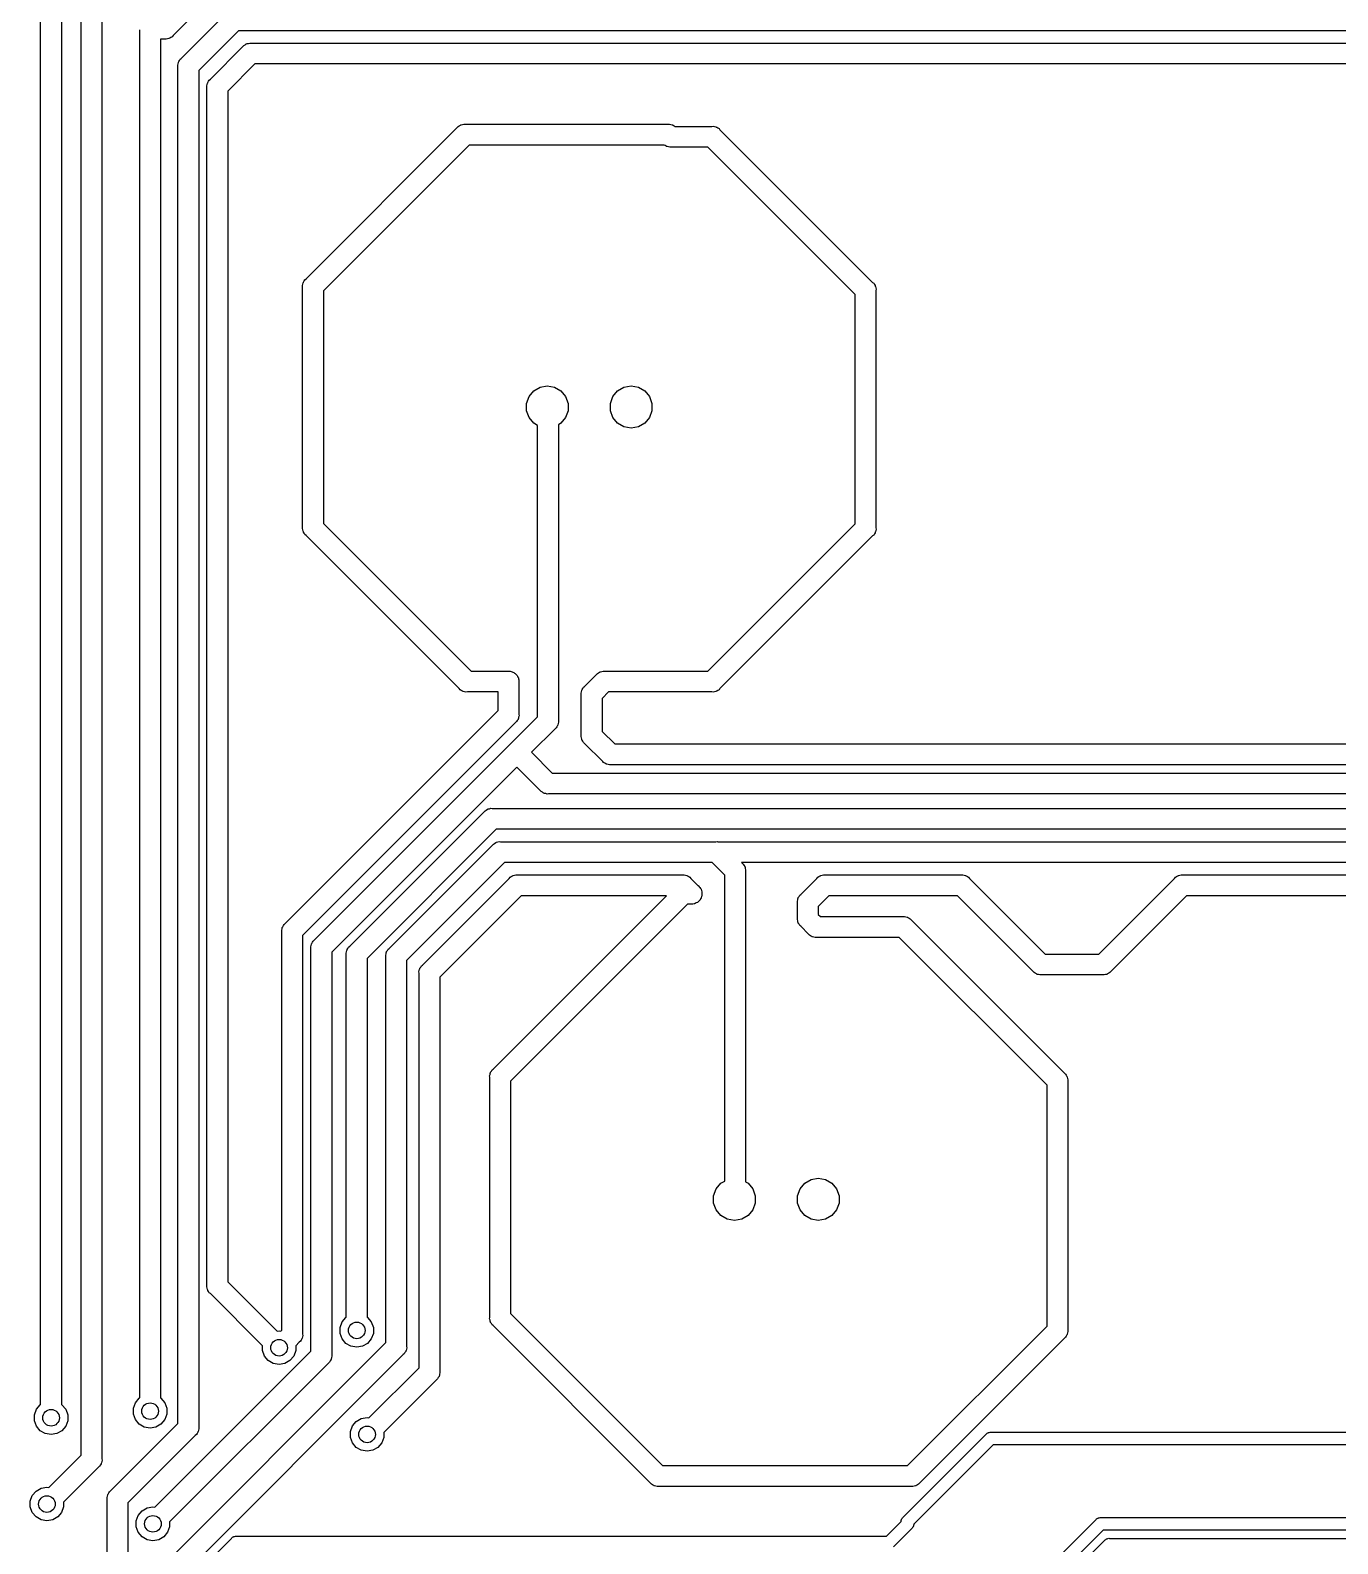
# Model space of a CAD drawing. Extents: x 41 to 175, y -135 to -43.
# Drawn here: x 43.3 to 74.74, y -115.43 to -79.04 of the extents above; entities that cross this region are included whole.
import ezdxf

# ---------------------------------------------------------------- set-up
doc = ezdxf.new("R2010")
doc.units = 0
doc.header["$MEASUREMENT"] = 0
doc.layers.add('BLACK', color=7, linetype='CONTINUOUS')

msp = doc.modelspace()

# ---------------------------------------------------------------- linework, layer by layer
at = {"layer": 'BLACK', "linetype": 'CONTINUOUS'}
for p, q in [((45.024, -76.7748), (45.024, -113.389)), ((43.55, -112.082), (43.55, -76.8835)), ((44.05, -76.7908), (44.05, -112.082)), ((44.524, -113.296), (44.524, -76.8675)), ((47.6516, -78.25), (46.7325, -79.1691)), ((46.9309, -79.7155), (48.0155, -78.6309)), ((45.931, -111.653), (45.931, -79.0299)), ((46.5371, -79.25), (46.431, -79.25)), ((46.431, -79.25), (46.431, -111.924)), ((46.5701, -79.2529), (46.5371, -79.25)), ((46.6022, -79.2443), (46.5701, -79.2529)), ((46.6348, -79.2385), (46.6022, -79.2443)), ((46.6445, -79.233), (46.6348, -79.2385)), ((46.6553, -79.2301), (46.6445, -79.233)), ((46.6825, -79.2111), (46.6553, -79.2301)), ((46.7112, -79.1945), (46.6825, -79.2111)), ((46.7325, -79.1691), (46.7112, -79.1945)), ((48.3036, -79.05), (47.35, -80.0036)), ((50.1891, -79.05), (48.3036, -79.05)), ((50.2221, -79.0529), (50.1891, -79.05)), ((50.2329, -79.05), (50.2221, -79.0529)), ((74.6391, -79.05), (50.2329, -79.05)), ((74.6721, -79.0529), (74.6391, -79.05)), ((74.6829, -79.05), (74.6721, -79.0529)), ((93.7391, -79.05), (74.6829, -79.05)), ((47.6309, -80.2155), (48.4155, -79.4309)), ((48.4155, -79.4309), (48.4368, -79.4055)), ((48.4368, -79.4055), (48.4655, -79.389)), ((48.4655, -79.389), (48.4927, -79.3699)), ((48.4927, -79.3699), (48.5035, -79.367)), ((48.5035, -79.367), (48.5132, -79.3615)), ((48.5132, -79.3615), (48.5458, -79.3557)), ((48.5458, -79.3557), (48.5779, -79.3471)), ((48.5779, -79.3471), (48.6109, -79.35)), ((48.6109, -79.35), (88.9484, -79.35)), ((46.8471, -79.8779), (46.8557, -79.8458)), ((46.85, -79.9109), (46.8471, -79.8779)), ((46.85, -112.538), (46.85, -79.9109)), ((46.8557, -79.8458), (46.8614, -79.8132)), ((46.8614, -79.8132), (46.867, -79.8035)), ((46.867, -79.8035), (46.8699, -79.7927)), ((46.8699, -79.7927), (46.8889, -79.7656)), ((46.8889, -79.7656), (46.9055, -79.7368)), ((46.9055, -79.7368), (46.9309, -79.7155)), ((47.35, -80.0036), (47.35, -112.631)), ((48.7036, -79.85), (48.05, -80.5036)), ((89.0411, -79.85), (48.7036, -79.85)), ((47.5471, -80.3779), (47.5557, -80.3458)), ((47.55, -80.4109), (47.5471, -80.3779)), ((47.55, -109.221), (47.55, -80.4109)), ((47.5557, -80.3458), (47.5615, -80.3132)), ((47.5615, -80.3132), (47.567, -80.3035)), ((47.567, -80.3035), (47.5699, -80.2927)), ((47.5699, -80.2927), (47.589, -80.2655)), ((47.589, -80.2655), (47.6055, -80.2368)), ((47.6055, -80.2368), (47.6309, -80.2155)), ((48.05, -80.5036), (48.05, -109.128)), ((49.9309, -85.0155), (53.5655, -81.3809)), ((53.5655, -81.3809), (53.5868, -81.3555)), ((53.5868, -81.3555), (53.6155, -81.339)), ((53.6155, -81.339), (53.6427, -81.3199)), ((53.6427, -81.3199), (53.6535, -81.317)), ((53.6535, -81.317), (53.6632, -81.3115)), ((53.6632, -81.3115), (53.6958, -81.3057)), ((53.6958, -81.3057), (53.7279, -81.2971)), ((53.7279, -81.2971), (53.7609, -81.3)), ((53.7609, -81.3), (58.6391, -81.3)), ((58.6391, -81.3), (58.6721, -81.2971)), ((58.6721, -81.2971), (58.7042, -81.3057)), ((58.7042, -81.3057), (58.7368, -81.3115)), ((58.7368, -81.3115), (58.7465, -81.317)), ((58.7465, -81.317), (58.7573, -81.3199)), ((58.7573, -81.3199), (58.7845, -81.339)), ((58.7845, -81.339), (58.8036, -81.35)), ((58.8036, -81.35), (59.6891, -81.35)), ((59.6891, -81.35), (59.7221, -81.3471)), ((59.7221, -81.3471), (59.7542, -81.3557)), ((59.7542, -81.3557), (59.7868, -81.3615)), ((59.7868, -81.3615), (59.7965, -81.367)), ((59.7965, -81.367), (59.8073, -81.3699)), ((59.8073, -81.3699), (59.8344, -81.3889)), ((59.8344, -81.3889), (59.8632, -81.4055)), ((59.8632, -81.4055), (59.8845, -81.4309)), ((59.8845, -81.4309), (63.5566, -85.1031)), ((53.8535, -81.8), (50.35, -85.3036)), ((58.5464, -81.8), (53.8535, -81.8)), ((58.5656, -81.811), (58.5464, -81.8)), ((58.5927, -81.8301), (58.5656, -81.811)), ((58.6035, -81.833), (58.5927, -81.8301)), ((58.6132, -81.8385), (58.6035, -81.833)), ((58.6458, -81.8443), (58.6132, -81.8385)), ((58.6779, -81.8529), (58.6458, -81.8443)), ((58.7109, -81.85), (58.6779, -81.8529)), ((59.5964, -81.85), (58.7109, -81.85)), ((63.1376, -85.3911), (59.5964, -81.85)), ((49.8471, -85.1779), (49.8557, -85.1458)), ((49.8557, -85.1458), (49.8615, -85.1132)), ((49.8615, -85.1132), (49.867, -85.1035)), ((49.867, -85.1035), (49.8699, -85.0927)), ((49.8699, -85.0927), (49.889, -85.0655)), ((49.889, -85.0655), (49.9055, -85.0368)), ((49.9055, -85.0368), (49.9309, -85.0155)), ((63.5566, -85.1031), (63.582, -85.1244)), ((63.582, -85.1244), (63.5986, -85.1531)), ((49.85, -85.2109), (49.8471, -85.1779)), ((49.85, -90.9891), (49.85, -85.2109)), ((50.35, -85.3036), (50.35, -90.8964)), ((63.1376, -90.9089), (63.1376, -85.3911)), ((63.5986, -85.1531), (63.6176, -85.1803)), ((63.6176, -85.1803), (63.6205, -85.1911)), ((63.6205, -85.1911), (63.6261, -85.2008)), ((63.6261, -85.2008), (63.6319, -85.2334)), ((63.6319, -85.2334), (63.6405, -85.2655)), ((63.6405, -85.2655), (63.6376, -85.2985)), ((63.6376, -85.2985), (63.6376, -91.0015)), ((55.4076, -87.7111), (55.5604, -87.6229)), ((55.5604, -87.6229), (55.734, -87.5923)), ((55.734, -87.5923), (55.9076, -87.6229)), ((55.9076, -87.6229), (56.0604, -87.7111)), ((57.4236, -87.7111), (57.5764, -87.6229)), ((57.5764, -87.6229), (57.75, -87.5923)), ((57.75, -87.5923), (57.9236, -87.6229)), ((57.9236, -87.6229), (58.0764, -87.7111)), ((55.234, -88.0118), (55.2943, -87.8461)), ((55.234, -88.1882), (55.234, -88.0118)), ((55.2943, -87.8461), (55.4076, -87.7111)), ((56.0604, -87.7111), (56.1737, -87.8461)), ((56.1737, -87.8461), (56.234, -88.0118)), ((56.234, -88.0118), (56.234, -88.1882)), ((57.25, -88.0118), (57.3103, -87.8461)), ((57.25, -88.1882), (57.25, -88.0118)), ((57.3103, -87.8461), (57.4236, -87.7111)), ((58.0764, -87.7111), (58.1897, -87.8461)), ((58.1897, -87.8461), (58.25, -88.0118)), ((58.25, -88.0118), (58.25, -88.1882)), ((55.2943, -88.3539), (55.234, -88.1882)), ((55.4076, -88.4889), (55.2943, -88.3539)), ((56.1737, -88.3539), (56.0604, -88.4889)), ((56.234, -88.1882), (56.1737, -88.3539)), ((57.3103, -88.3539), (57.25, -88.1882)), ((57.4236, -88.4889), (57.3103, -88.3539)), ((58.1897, -88.3539), (58.0764, -88.4889)), ((58.25, -88.1882), (58.1897, -88.3539)), ((55.5, -88.5423), (55.4076, -88.4889)), ((55.5, -95.5464), (55.5, -88.5423)), ((56.0604, -88.4889), (56, -88.5238)), ((56, -88.5238), (56, -95.6391)), ((57.5764, -88.5771), (57.4236, -88.4889)), ((57.75, -88.6077), (57.5764, -88.5771)), ((57.9236, -88.5771), (57.75, -88.6077)), ((58.0764, -88.4889), (57.9236, -88.5771)), ((50.35, -90.8964), (53.9036, -94.45)), ((59.5964, -94.45), (63.1376, -90.9089)), ((49.8471, -91.0221), (49.85, -90.9891)), ((49.8557, -91.0542), (49.8471, -91.0221)), ((49.8615, -91.0868), (49.8557, -91.0542)), ((49.867, -91.0965), (49.8615, -91.0868)), ((49.8699, -91.1073), (49.867, -91.0965)), ((49.889, -91.1345), (49.8699, -91.1073)), ((49.9055, -91.1632), (49.889, -91.1345)), ((49.9309, -91.1845), (49.9055, -91.1632)), ((53.6155, -94.8691), (49.9309, -91.1845)), ((63.5566, -91.1969), (59.8845, -94.8691)), ((63.582, -91.1756), (63.5566, -91.1969)), ((63.5986, -91.1469), (63.582, -91.1756)), ((63.6176, -91.1197), (63.5986, -91.1469)), ((63.6205, -91.1089), (63.6176, -91.1197)), ((63.6261, -91.0992), (63.6205, -91.1089)), ((63.6319, -91.0666), (63.6261, -91.0992)), ((63.6405, -91.0345), (63.6319, -91.0666)), ((63.6376, -91.0015), (63.6405, -91.0345)), ((53.9036, -94.45), (54.8219, -94.45)), ((54.8219, -94.45), (54.8219, -94.45)), ((54.8219, -94.45), (54.8441, -94.45)), ((54.8441, -94.45), (54.8649, -94.4576)), ((54.8649, -94.4576), (54.8868, -94.4615)), ((54.8868, -94.4615), (54.9061, -94.4726)), ((54.9061, -94.4726), (54.9269, -94.4802)), ((54.9269, -94.4802), (54.9439, -94.4944)), ((54.9439, -94.4944), (54.9632, -94.5055)), ((54.9632, -94.5055), (54.9775, -94.5225)), ((54.9775, -94.5225), (54.9945, -94.5368)), ((54.9945, -94.5368), (55.0056, -94.5561)), ((55.0056, -94.5561), (55.0198, -94.5731)), ((55.0198, -94.5731), (55.0274, -94.5939)), ((55.0274, -94.5939), (55.0385, -94.6132)), ((56.6309, -94.8155), (56.9155, -94.5309)), ((56.9155, -94.5309), (56.9368, -94.5055)), ((56.9368, -94.5055), (56.9655, -94.489)), ((56.9655, -94.489), (56.9927, -94.4699)), ((56.9927, -94.4699), (57.0035, -94.467)), ((57.0035, -94.467), (57.0132, -94.4615)), ((57.0132, -94.4615), (57.0458, -94.4557)), ((57.0458, -94.4557), (57.0779, -94.4471)), ((57.0779, -94.4471), (57.1109, -94.45)), ((57.1109, -94.45), (59.5964, -94.45)), ((53.6368, -94.8945), (53.6155, -94.8691)), ((53.6655, -94.911), (53.6368, -94.8945)), ((53.6927, -94.9301), (53.6655, -94.911)), ((53.7035, -94.933), (53.6927, -94.9301)), ((53.7132, -94.9385), (53.7035, -94.933)), ((53.7458, -94.9443), (53.7132, -94.9385)), ((53.7779, -94.9529), (53.7458, -94.9443)), ((53.8109, -94.95), (53.7779, -94.9529)), ((54.55, -94.95), (53.8109, -94.95)), ((54.55, -95.3964), (54.55, -94.95)), ((55.0385, -94.6132), (55.0424, -94.635)), ((55.0424, -94.635), (55.05, -94.6559)), ((55.05, -94.6559), (55.05, -94.6781)), ((55.05, -94.6781), (55.05, -94.6781)), ((55.05, -94.6781), (55.05, -95.4891)), ((56.5471, -94.9779), (56.5557, -94.9458)), ((56.5557, -94.9458), (56.5615, -94.9132)), ((56.5615, -94.9132), (56.567, -94.9035)), ((56.567, -94.9035), (56.5699, -94.8927)), ((56.5699, -94.8927), (56.589, -94.8655)), ((56.589, -94.8655), (56.6055, -94.8368)), ((56.6055, -94.8368), (56.6309, -94.8155)), ((57.2036, -94.95), (57.05, -95.1036)), ((59.6891, -94.95), (57.2036, -94.95)), ((59.7221, -94.9529), (59.6891, -94.95)), ((59.7542, -94.9443), (59.7221, -94.9529)), ((59.7868, -94.9385), (59.7542, -94.9443)), ((59.7965, -94.933), (59.7868, -94.9385)), ((59.8073, -94.9301), (59.7965, -94.933)), ((59.8344, -94.911), (59.8073, -94.9301)), ((59.8632, -94.8945), (59.8344, -94.911)), ((59.8845, -94.8691), (59.8632, -94.8945)), ((56.55, -95.0109), (56.5471, -94.9779)), ((56.55, -95.9891), (56.55, -95.0109)), ((57.05, -95.1036), (57.05, -95.8964)), ((49.4309, -100.516), (54.55, -95.3964)), ((54.9691, -95.6845), (49.85, -100.804)), ((54.8387, -96.2078), (55.5, -95.5464)), ((54.9945, -95.6632), (54.9691, -95.6845)), ((55.011, -95.6345), (54.9945, -95.6632)), ((55.0301, -95.6073), (55.011, -95.6345)), ((55.033, -95.5965), (55.0301, -95.6073)), ((55.0385, -95.5868), (55.033, -95.5965)), ((55.0443, -95.5542), (55.0385, -95.5868)), ((55.0529, -95.5221), (55.0443, -95.5542)), ((55.05, -95.4891), (55.0529, -95.5221)), ((56.0029, -95.6721), (55.9943, -95.7042)), ((56, -95.6391), (56.0029, -95.6721)), ((55.9191, -95.8345), (55.3536, -96.4)), ((55.9445, -95.8132), (55.9191, -95.8345)), ((55.961, -95.7845), (55.9445, -95.8132)), ((55.9801, -95.7573), (55.961, -95.7845)), ((55.983, -95.7465), (55.9801, -95.7573)), ((55.9885, -95.7368), (55.983, -95.7465)), ((55.9943, -95.7042), (55.9885, -95.7368)), ((56.5471, -96.0221), (56.55, -95.9891)), ((56.5557, -96.0542), (56.5471, -96.0221)), ((56.5615, -96.0868), (56.5557, -96.0542)), ((57.05, -95.8964), (57.3536, -96.2)), ((50.131, -100.915), (54.8387, -96.2078)), ((54.8387, -96.2078), (54.8387, -96.2078)), ((55.3536, -96.4), (55.8536, -96.9)), ((56.567, -96.0965), (56.5615, -96.0868)), ((56.5699, -96.1073), (56.567, -96.0965)), ((56.589, -96.1345), (56.5699, -96.1073)), ((56.6055, -96.1632), (56.589, -96.1345)), ((56.6309, -96.1845), (56.6055, -96.1632)), ((57.0655, -96.6191), (56.6309, -96.1845)), ((57.3536, -96.2), (79.0464, -96.2)), ((55, -96.7536), (50.55, -101.204)), ((55.5655, -97.3191), (55, -96.7536)), ((57.0868, -96.6445), (57.0655, -96.6191)), ((57.1155, -96.661), (57.0868, -96.6445)), ((57.1427, -96.6801), (57.1155, -96.661)), ((57.1535, -96.683), (57.1427, -96.6801)), ((57.1632, -96.6885), (57.1535, -96.683)), ((57.1958, -96.6943), (57.1632, -96.6885)), ((57.2279, -96.7029), (57.1958, -96.6943)), ((57.2609, -96.7), (57.2279, -96.7029)), ((79.1391, -96.7), (57.2609, -96.7)), ((55.8536, -96.9), (79.9464, -96.9)), ((55.5868, -97.3445), (55.5655, -97.3191)), ((55.6156, -97.3611), (55.5868, -97.3445)), ((55.6427, -97.3801), (55.6156, -97.3611)), ((55.6535, -97.383), (55.6427, -97.3801)), ((55.6632, -97.3886), (55.6535, -97.383)), ((55.6959, -97.3943), (55.6632, -97.3886)), ((55.7279, -97.4029), (55.6959, -97.3943)), ((55.7609, -97.4), (55.7279, -97.4029)), ((80.0391, -97.4), (55.7609, -97.4)), ((50.981, -101.065), (54.2155, -97.8309)), ((54.2155, -97.8309), (54.2368, -97.8055)), ((54.2368, -97.8055), (54.2655, -97.789)), ((54.2655, -97.789), (54.2927, -97.7699)), ((54.2927, -97.7699), (54.3035, -97.767)), ((54.3035, -97.767), (54.3132, -97.7615)), ((54.3132, -97.7615), (54.3458, -97.7557)), ((54.3458, -97.7557), (54.3779, -97.7471)), ((54.3779, -97.7471), (54.4109, -97.75)), ((54.4109, -97.75), (137.789, -97.75)), ((54.5036, -98.25), (51.4, -101.354)), ((54.4155, -98.6309), (54.4368, -98.6055)), ((54.4368, -98.6055), (54.4655, -98.589)), ((54.4655, -98.589), (54.4927, -98.5699)), ((54.4927, -98.5699), (54.5035, -98.567)), ((54.5035, -98.567), (54.5132, -98.5615)), ((137.696, -98.25), (54.5036, -98.25)), ((54.5132, -98.5615), (54.5458, -98.5557)), ((54.5458, -98.5557), (54.5779, -98.5471)), ((54.5779, -98.5471), (54.6109, -98.55)), ((54.6109, -98.55), (59.7891, -98.55)), ((59.7891, -98.55), (59.8221, -98.5471)), ((59.8221, -98.5471), (59.8329, -98.55)), ((59.8329, -98.55), (89.9891, -98.55)), ((51.9309, -101.116), (54.4155, -98.6309)), ((54.7036, -99.05), (52.35, -101.404)), ((59.6964, -99.05), (54.7036, -99.05)), ((60, -99.3536), (59.6964, -99.05)), ((89.8964, -99.05), (60.4036, -99.05)), ((60.4036, -99.05), (60.4191, -99.0655)), ((60.4191, -99.0655), (60.4445, -99.0868)), ((60.4445, -99.0868), (60.461, -99.1155)), ((60.461, -99.1155), (60.4801, -99.1427)), ((60.4801, -99.1427), (60.483, -99.1535)), ((60.483, -99.1535), (60.4885, -99.1632)), ((60.4885, -99.1632), (60.4943, -99.1958)), ((60.4943, -99.1958), (60.5029, -99.2279)), ((60.5029, -99.2279), (60.5, -99.2609)), ((60.5, -99.2609), (60.5, -106.726)), ((52.7309, -101.516), (54.8155, -99.4309)), ((54.8155, -99.4309), (54.8368, -99.4055)), ((54.8368, -99.4055), (54.8655, -99.389)), ((54.8655, -99.389), (54.8927, -99.3699)), ((54.8927, -99.3699), (54.9035, -99.367)), ((54.9035, -99.367), (54.9132, -99.3615)), ((54.9132, -99.3615), (54.9458, -99.3557)), ((54.9458, -99.3557), (54.9779, -99.3471)), ((54.9779, -99.3471), (55.0109, -99.35)), ((55.0109, -99.35), (58.9891, -99.35)), ((58.9891, -99.35), (59.0221, -99.3471)), ((59.0221, -99.3471), (59.0542, -99.3557)), ((59.0542, -99.3557), (59.0868, -99.3615)), ((59.0868, -99.3615), (59.0965, -99.367)), ((59.0965, -99.367), (59.1073, -99.3699)), ((59.1073, -99.3699), (59.1344, -99.3889)), ((59.1344, -99.3889), (59.1632, -99.4055)), ((59.1632, -99.4055), (59.1845, -99.4309)), ((59.1845, -99.4309), (59.3535, -99.6)), ((59.3535, -99.6), (59.3632, -99.6055)), ((59.3632, -99.6055), (59.3845, -99.6309)), ((59.3845, -99.6309), (59.3922, -99.6387)), ((59.3922, -99.6387), (59.3985, -99.6477)), ((59.3985, -99.6477), (59.4198, -99.6731)), ((59.4198, -99.6731), (59.4237, -99.6836)), ((59.4237, -99.6836), (59.4301, -99.6927)), ((59.4301, -99.6927), (59.4387, -99.7248)), ((60, -106.708), (60, -99.3536)), ((61.8309, -99.8155), (62.2155, -99.4309)), ((62.2155, -99.4309), (62.2368, -99.4055)), ((62.2368, -99.4055), (62.2655, -99.389)), ((62.2655, -99.389), (62.2927, -99.3699)), ((62.2927, -99.3699), (62.3035, -99.367)), ((62.3035, -99.367), (62.3132, -99.3615)), ((62.3132, -99.3615), (62.3458, -99.3557)), ((62.3458, -99.3557), (62.3779, -99.3471)), ((62.3779, -99.3471), (62.4109, -99.35)), ((62.4109, -99.35), (65.6911, -99.35)), ((65.6911, -99.35), (65.7241, -99.3471)), ((65.7241, -99.3471), (65.7562, -99.3557)), ((65.7562, -99.3557), (65.7888, -99.3615)), ((65.7888, -99.3615), (65.7985, -99.367)), ((65.7985, -99.367), (65.8093, -99.3699)), ((65.8093, -99.3699), (65.8364, -99.3889)), ((65.8364, -99.3889), (65.8652, -99.4055)), ((65.8652, -99.4055), (65.8865, -99.4309)), ((65.8865, -99.4309), (67.7056, -101.25)), ((68.9964, -101.25), (70.8155, -99.4309)), ((70.8155, -99.4309), (70.8368, -99.4055)), ((70.8368, -99.4055), (70.8655, -99.389)), ((70.8655, -99.389), (70.8927, -99.3699)), ((70.8927, -99.3699), (70.9035, -99.367)), ((70.9035, -99.367), (70.9132, -99.3615)), ((70.9132, -99.3615), (70.9458, -99.3557)), ((70.9458, -99.3557), (70.9779, -99.3471)), ((70.9779, -99.3471), (71.0109, -99.35)), ((71.0109, -99.35), (89.3891, -99.35)), ((55.1036, -99.85), (53.15, -101.804)), ((54.4309, -104.016), (58.5964, -99.85)), ((59.1036, -100.05), (54.85, -104.304)), ((58.5964, -99.85), (55.1036, -99.85)), ((59.1671, -100.05), (59.1036, -100.05)), ((59.1779, -100.053), (59.1671, -100.05)), ((59.2109, -100.05), (59.1779, -100.053)), ((59.2219, -100.05), (59.2109, -100.05)), ((59.2327, -100.048), (59.2219, -100.05)), ((59.2657, -100.045), (59.2327, -100.048)), ((59.2758, -100.04), (59.2657, -100.045)), ((59.2868, -100.039), (59.2758, -100.04)), ((59.3156, -100.022), (59.2868, -100.039)), ((59.3456, -100.008), (59.3156, -100.022)), ((59.3535, -100), (59.3456, -100.008)), ((59.3632, -99.9945), (59.3535, -100)), ((59.3845, -99.969), (59.3632, -99.9945)), ((59.4079, -99.9456), (59.3845, -99.969)), ((59.4127, -99.9355), (59.4079, -99.9456)), ((59.4198, -99.9269), (59.4127, -99.9355)), ((59.4312, -99.8958), (59.4198, -99.9269)), ((59.4452, -99.8657), (59.4312, -99.8958)), ((59.4387, -99.7248), (59.45, -99.7559)), ((59.4462, -99.8546), (59.4452, -99.8657)), ((59.45, -99.8441), (59.4462, -99.8546)), ((59.45, -99.7559), (59.45, -99.7671)), ((59.45, -99.7671), (59.4529, -99.7779)), ((59.4529, -99.7779), (59.45, -99.8109)), ((59.45, -99.8109), (59.45, -99.8441)), ((61.7471, -99.9779), (61.7557, -99.9458)), ((61.75, -100.011), (61.7471, -99.9779)), ((61.75, -100.389), (61.75, -100.011)), ((61.7557, -99.9458), (61.7615, -99.9132)), ((61.7615, -99.9132), (61.767, -99.9035)), ((61.767, -99.9035), (61.7699, -99.8927)), ((61.7699, -99.8927), (61.789, -99.8655)), ((61.789, -99.8655), (61.8055, -99.8368)), ((61.8055, -99.8368), (61.8309, -99.8155)), ((62.5036, -99.85), (62.25, -100.104)), ((65.5984, -99.85), (62.5036, -99.85)), ((67.4175, -101.669), (65.5984, -99.85)), ((71.1036, -99.85), (69.2845, -101.669)), ((89.2964, -99.85), (71.1036, -99.85)), ((61.7471, -100.422), (61.75, -100.389)), ((61.7557, -100.454), (61.7471, -100.422)), ((62.25, -100.104), (62.25, -100.296)), ((62.25, -100.296), (62.3036, -100.35)), ((62.3036, -100.35), (64.2891, -100.35)), ((64.2891, -100.35), (64.3221, -100.347)), ((64.3221, -100.347), (64.3542, -100.356)), ((64.3542, -100.356), (64.3868, -100.361)), ((64.3868, -100.361), (64.3965, -100.367)), ((64.3965, -100.367), (64.4073, -100.37)), ((64.4073, -100.37), (64.4345, -100.389)), ((64.4345, -100.389), (64.4632, -100.406)), ((64.4632, -100.406), (64.4845, -100.431)), ((64.4845, -100.431), (68.1691, -104.116)), ((49.3471, -100.678), (49.3557, -100.646)), ((49.35, -100.711), (49.3471, -100.678)), ((49.35, -110.294), (49.35, -100.711)), ((49.3557, -100.646), (49.3615, -100.613)), ((49.3615, -100.613), (49.367, -100.604)), ((49.367, -100.604), (49.3699, -100.593)), ((49.3699, -100.593), (49.389, -100.566)), ((49.389, -100.566), (49.4055, -100.537)), ((49.4055, -100.537), (49.4309, -100.516)), ((61.7615, -100.487), (61.7557, -100.454)), ((61.767, -100.496), (61.7615, -100.487)), ((61.7699, -100.507), (61.767, -100.496)), ((61.789, -100.534), (61.7699, -100.507)), ((61.8055, -100.563), (61.789, -100.534)), ((61.8309, -100.584), (61.8055, -100.563)), ((62.0155, -100.769), (61.8309, -100.584)), ((62.0368, -100.794), (62.0155, -100.769)), ((62.0655, -100.811), (62.0368, -100.794)), ((49.85, -100.804), (49.85, -110.387)), ((50.0471, -101.078), (50.0557, -101.046)), ((50.05, -101.111), (50.0471, -101.078)), ((50.05, -110.728), (50.05, -101.111)), ((50.0557, -101.046), (50.0615, -101.013)), ((50.0615, -101.013), (50.067, -101.003)), ((50.067, -101.003), (50.0699, -100.993)), ((50.0699, -100.993), (50.089, -100.966)), ((50.089, -100.966), (50.1055, -100.937)), ((50.1055, -100.937), (50.131, -100.915)), ((50.9115, -101.163), (50.9171, -101.153)), ((50.9171, -101.153), (50.9199, -101.143)), ((50.9199, -101.143), (50.939, -101.116)), ((50.939, -101.116), (50.9556, -101.087)), ((50.9556, -101.087), (50.981, -101.065)), ((51.8889, -101.166), (51.9055, -101.137)), ((51.9055, -101.137), (51.9309, -101.116)), ((62.0927, -100.83), (62.0655, -100.811)), ((62.1035, -100.833), (62.0927, -100.83)), ((62.1132, -100.839), (62.1035, -100.833)), ((62.1458, -100.844), (62.1132, -100.839)), ((62.1779, -100.853), (62.1458, -100.844)), ((62.2109, -100.85), (62.1779, -100.853)), ((64.1965, -100.85), (62.2109, -100.85)), ((67.75, -104.404), (64.1965, -100.85)), ((50.55, -101.204), (50.55, -110.889)), ((50.8971, -101.228), (50.9057, -101.196)), ((50.9, -101.261), (50.8971, -101.228)), ((50.9, -109.982), (50.9, -101.261)), ((50.9057, -101.196), (50.9115, -101.163)), ((51.4, -101.354), (51.4, -109.982)), ((51.8471, -101.278), (51.8557, -101.246)), ((51.85, -101.311), (51.8471, -101.278)), ((51.85, -110.594), (51.85, -101.311)), ((51.8557, -101.246), (51.8614, -101.213)), ((51.8614, -101.213), (51.867, -101.204)), ((51.867, -101.204), (51.8699, -101.193)), ((51.8699, -101.193), (51.8889, -101.166)), ((52.35, -101.404), (52.35, -110.687)), ((52.7055, -101.537), (52.7309, -101.516)), ((67.7056, -101.25), (68.9964, -101.25)), ((52.6471, -101.678), (52.6557, -101.646)), ((52.65, -101.711), (52.6471, -101.678)), ((52.65, -111.196), (52.65, -101.711)), ((52.6557, -101.646), (52.6615, -101.613)), ((52.6615, -101.613), (52.667, -101.604)), ((52.667, -101.604), (52.6699, -101.593)), ((52.6699, -101.593), (52.689, -101.566)), ((52.689, -101.566), (52.7055, -101.537)), ((53.15, -101.804), (53.15, -111.289)), ((67.4388, -101.694), (67.4175, -101.669)), ((67.4675, -101.711), (67.4388, -101.694)), ((67.4947, -101.73), (67.4675, -101.711)), ((67.5055, -101.733), (67.4947, -101.73)), ((67.5152, -101.739), (67.5055, -101.733)), ((67.5478, -101.744), (67.5152, -101.739)), ((67.5799, -101.753), (67.5478, -101.744)), ((67.6129, -101.75), (67.5799, -101.753)), ((69.0891, -101.75), (67.6129, -101.75)), ((69.1221, -101.753), (69.0891, -101.75)), ((69.1542, -101.744), (69.1221, -101.753)), ((69.1868, -101.739), (69.1542, -101.744)), ((69.1965, -101.733), (69.1868, -101.739)), ((69.2073, -101.73), (69.1965, -101.733)), ((69.2344, -101.711), (69.2073, -101.73)), ((69.2632, -101.694), (69.2344, -101.711)), ((69.2845, -101.669), (69.2632, -101.694)), ((54.3699, -104.093), (54.389, -104.066)), ((54.389, -104.066), (54.4055, -104.037)), ((54.4055, -104.037), (54.4309, -104.016)), ((54.3471, -104.178), (54.3557, -104.146)), ((54.35, -104.211), (54.3471, -104.178)), ((54.35, -109.989), (54.35, -104.211)), ((54.3557, -104.146), (54.3615, -104.113)), ((54.3615, -104.113), (54.367, -104.104)), ((54.367, -104.104), (54.3699, -104.093)), ((54.85, -104.304), (54.85, -109.896)), ((67.75, -110.196), (67.75, -104.404)), ((68.1691, -104.116), (68.1945, -104.137)), ((68.1945, -104.137), (68.211, -104.166)), ((68.211, -104.166), (68.2301, -104.193)), ((68.2301, -104.193), (68.233, -104.204)), ((68.233, -104.204), (68.2385, -104.213)), ((68.2385, -104.213), (68.2443, -104.246)), ((68.2443, -104.246), (68.2529, -104.278)), ((68.2529, -104.278), (68.25, -104.311)), ((68.25, -104.311), (68.25, -110.289)), ((59.734, -107.062), (59.7943, -106.896)), ((59.7943, -106.896), (59.9076, -106.761)), ((59.9076, -106.761), (60, -106.708)), ((60.5, -106.726), (60.5604, -106.761)), ((60.5604, -106.761), (60.6737, -106.896)), ((60.6737, -106.896), (60.734, -107.062)), ((61.75, -107.062), (61.8103, -106.896)), ((61.8103, -106.896), (61.9236, -106.761)), ((61.9236, -106.761), (62.0764, -106.673)), ((62.0764, -106.673), (62.25, -106.642)), ((62.25, -106.642), (62.4236, -106.673)), ((62.4236, -106.673), (62.5764, -106.761)), ((62.5764, -106.761), (62.6897, -106.896)), ((62.6897, -106.896), (62.75, -107.062)), ((59.734, -107.238), (59.734, -107.062)), ((59.7943, -107.404), (59.734, -107.238)), ((60.734, -107.238), (60.6737, -107.404)), ((60.734, -107.062), (60.734, -107.238)), ((61.75, -107.238), (61.75, -107.062)), ((61.8103, -107.404), (61.75, -107.238)), ((62.75, -107.238), (62.6897, -107.404)), ((62.75, -107.062), (62.75, -107.238)), ((59.9076, -107.539), (59.7943, -107.404)), ((60.0604, -107.627), (59.9076, -107.539)), ((60.234, -107.658), (60.0604, -107.627)), ((60.4076, -107.627), (60.234, -107.658)), ((60.5604, -107.539), (60.4076, -107.627)), ((60.6737, -107.404), (60.5604, -107.539)), ((61.9236, -107.539), (61.8103, -107.404)), ((62.0764, -107.627), (61.9236, -107.539)), ((62.25, -107.658), (62.0764, -107.627)), ((62.4236, -107.627), (62.25, -107.658)), ((62.5764, -107.539), (62.4236, -107.627)), ((62.6897, -107.404), (62.5764, -107.539)), ((48.05, -109.128), (49.2384, -110.316)), ((47.5471, -109.254), (47.55, -109.221)), ((47.5557, -109.286), (47.5471, -109.254)), ((47.5615, -109.318), (47.5557, -109.286)), ((47.567, -109.328), (47.5615, -109.318)), ((47.5699, -109.339), (47.567, -109.328)), ((47.589, -109.366), (47.5699, -109.339)), ((47.6055, -109.395), (47.589, -109.366)), ((47.6309, -109.416), (47.6055, -109.395)), ((48.8832, -110.668), (47.6309, -109.416)), ((50.75, -110.229), (50.7983, -110.097)), ((50.75, -110.371), (50.75, -110.229)), ((50.7983, -110.097), (50.8889, -109.989)), ((50.8889, -109.989), (50.9, -109.982)), ((51.4, -109.982), (51.4111, -109.989)), ((51.4111, -109.989), (51.5018, -110.097)), ((51.5018, -110.097), (51.55, -110.229)), ((51.55, -110.229), (51.55, -110.371)), ((54.3471, -110.022), (54.35, -109.989)), ((54.3557, -110.054), (54.3471, -110.022)), ((54.3615, -110.087), (54.3557, -110.054)), ((54.367, -110.096), (54.3615, -110.087)), ((54.3699, -110.107), (54.367, -110.096)), ((54.389, -110.134), (54.3699, -110.107)), ((54.4055, -110.163), (54.389, -110.134)), ((54.4309, -110.184), (54.4055, -110.163)), ((58.2155, -113.969), (54.4309, -110.184)), ((54.85, -109.896), (58.5036, -113.55)), ((64.3964, -113.55), (67.75, -110.196)), ((43.5456, -118.899), (51.85, -110.594)), ((49.2384, -110.316), (49.2832, -110.309)), ((49.2832, -110.309), (49.3279, -110.316)), ((49.3279, -110.316), (49.35, -110.294)), ((49.7691, -110.582), (49.6832, -110.668)), ((49.7945, -110.561), (49.7691, -110.582)), ((49.811, -110.532), (49.7945, -110.561)), ((49.8301, -110.505), (49.811, -110.532)), ((49.833, -110.494), (49.8301, -110.505)), ((49.8385, -110.485), (49.833, -110.494)), ((49.8443, -110.452), (49.8385, -110.485)), ((49.8529, -110.42), (49.8443, -110.452)), ((49.85, -110.387), (49.8529, -110.42)), ((50.7983, -110.503), (50.75, -110.371)), ((50.8889, -110.611), (50.7983, -110.503)), ((51.0111, -110.682), (50.8889, -110.611)), ((51.4111, -110.611), (51.2889, -110.682)), ((51.5018, -110.503), (51.4111, -110.611)), ((51.55, -110.371), (51.5018, -110.503)), ((68.1691, -110.484), (64.6845, -113.969)), ((68.1945, -110.463), (68.1691, -110.484)), ((68.211, -110.434), (68.1945, -110.463)), ((68.2301, -110.407), (68.211, -110.434)), ((68.233, -110.396), (68.2301, -110.407)), ((68.2385, -110.387), (68.233, -110.396)), ((68.2443, -110.354), (68.2385, -110.387)), ((68.2529, -110.322), (68.2443, -110.354)), ((68.25, -110.289), (68.2529, -110.322)), ((52.2691, -110.882), (43.9647, -119.187)), ((46.2947, -114.552), (50.05, -110.796)), ((48.8832, -110.785), (48.8832, -110.668)), ((48.9314, -110.918), (48.8832, -110.785)), ((49.0221, -111.026), (48.9314, -110.918)), ((49.6349, -110.918), (49.5442, -111.026)), ((49.6832, -110.785), (49.6349, -110.918)), ((49.6832, -110.668), (49.6832, -110.785)), ((50.05, -110.796), (50.05, -110.728)), ((50.05, -110.728), (50.05, -110.728)), ((50.5443, -110.954), (50.5386, -110.987)), ((50.5529, -110.922), (50.5443, -110.954)), ((50.55, -110.889), (50.5529, -110.922)), ((51.15, -110.706), (51.0111, -110.682)), ((51.2889, -110.682), (51.15, -110.706)), ((52.2945, -110.861), (52.2691, -110.882)), ((52.311, -110.832), (52.2945, -110.861)), ((52.3301, -110.805), (52.311, -110.832)), ((52.3329, -110.794), (52.3301, -110.805)), ((52.3385, -110.785), (52.3329, -110.794)), ((52.3443, -110.752), (52.3385, -110.785)), ((52.3529, -110.72), (52.3443, -110.752)), ((52.35, -110.687), (52.3529, -110.72)), ((50.4691, -111.084), (46.65, -114.904)), ((49.1442, -111.096), (49.0221, -111.026)), ((49.2832, -111.121), (49.1442, -111.096)), ((49.4221, -111.096), (49.2832, -111.121)), ((49.5442, -111.026), (49.4221, -111.096)), ((50.4945, -111.063), (50.4691, -111.084)), ((50.5111, -111.034), (50.4945, -111.063)), ((50.5301, -111.007), (50.5111, -111.034)), ((50.533, -110.996), (50.5301, -111.007)), ((50.5386, -110.987), (50.533, -110.996)), ((51.4447, -112.402), (52.65, -111.196)), ((53.1529, -111.322), (53.1443, -111.354)), ((53.15, -111.289), (53.1529, -111.322)), ((45.931, -111.654), (45.931, -111.653)), ((45.931, -111.924), (45.931, -111.654)), ((53.0691, -111.484), (51.8, -112.754)), ((53.0945, -111.463), (53.0691, -111.484)), ((53.111, -111.434), (53.0945, -111.463)), ((53.1301, -111.407), (53.111, -111.434)), ((53.133, -111.396), (53.1301, -111.407)), ((53.1385, -111.387), (53.133, -111.396)), ((53.1443, -111.354), (53.1385, -111.387)), ((45.781, -112.171), (45.8292, -112.038)), ((45.8292, -112.038), (45.9199, -111.93)), ((45.9199, -111.93), (45.931, -111.924)), ((46.431, -111.924), (46.4421, -111.93)), ((46.4421, -111.93), (46.5327, -112.038)), ((46.5327, -112.038), (46.581, -112.171)), ((43.4, -112.329), (43.4482, -112.197)), ((43.4, -112.471), (43.4, -112.329)), ((43.4482, -112.197), (43.5389, -112.089)), ((43.5389, -112.089), (43.55, -112.082)), ((44.05, -112.082), (44.0611, -112.089)), ((44.0611, -112.089), (44.1518, -112.197)), ((44.1518, -112.197), (44.2, -112.329)), ((44.2, -112.329), (44.2, -112.471)), ((45.781, -112.312), (45.781, -112.171)), ((45.8292, -112.444), (45.781, -112.312)), ((46.581, -112.312), (46.5327, -112.444)), ((46.581, -112.171), (46.581, -112.312)), ((51.1389, -112.489), (51.2611, -112.418)), ((51.2611, -112.418), (51.4, -112.394)), ((51.4, -112.394), (51.4447, -112.402)), ((43.4482, -112.603), (43.4, -112.471)), ((43.5389, -112.711), (43.4482, -112.603)), ((43.6611, -112.782), (43.5389, -112.711)), ((43.8, -112.806), (43.6611, -112.782)), ((43.9389, -112.782), (43.8, -112.806)), ((44.0611, -112.711), (43.9389, -112.782)), ((44.1518, -112.603), (44.0611, -112.711)), ((44.2, -112.471), (44.1518, -112.603)), ((45.2309, -114.158), (46.85, -112.538)), ((45.9199, -112.552), (45.8292, -112.444)), ((46.0421, -112.623), (45.9199, -112.552)), ((46.181, -112.647), (46.0421, -112.623)), ((46.3199, -112.623), (46.181, -112.647)), ((46.4421, -112.552), (46.3199, -112.623)), ((46.5327, -112.444), (46.4421, -112.552)), ((47.311, -112.776), (47.2945, -112.805)), ((47.3301, -112.749), (47.311, -112.776)), ((47.333, -112.739), (47.3301, -112.749)), ((47.3385, -112.729), (47.333, -112.739)), ((47.3443, -112.696), (47.3385, -112.729)), ((47.3529, -112.664), (47.3443, -112.696)), ((47.35, -112.631), (47.3529, -112.664)), ((51, -112.729), (51.0482, -112.597)), ((51, -112.871), (51, -112.729)), ((51.0482, -112.597), (51.1389, -112.489)), ((51.8, -112.754), (51.8, -112.871)), ((64.2914, -114.789), (66.2822, -112.799)), ((66.2822, -112.799), (66.295, -112.783)), ((66.295, -112.783), (66.3122, -112.773)), ((66.3122, -112.773), (66.3285, -112.762)), ((66.3285, -112.762), (66.335, -112.76)), ((66.335, -112.76), (66.3408, -112.757)), ((66.3408, -112.757), (66.3604, -112.753)), ((66.3604, -112.753), (66.3796, -112.748)), ((66.3796, -112.748), (66.3994, -112.75)), ((66.3994, -112.75), (85.1935, -112.75)), ((47.2691, -112.826), (45.65, -114.446)), ((47.2945, -112.805), (47.2691, -112.826)), ((51.0482, -113.003), (51, -112.871)), ((51.1389, -113.111), (51.0482, -113.003)), ((51.2611, -113.182), (51.1389, -113.111)), ((51.6611, -113.111), (51.5389, -113.182)), ((51.7518, -113.003), (51.6611, -113.111)), ((51.8, -112.871), (51.7518, -113.003)), ((66.455, -113.05), (64.5438, -114.961)), ((85.1379, -113.05), (66.455, -113.05)), ((43.9387, -113.882), (44.524, -113.296)), ((45.004, -113.507), (44.985, -113.534)), ((45.0069, -113.496), (45.004, -113.507)), ((45.0125, -113.487), (45.0069, -113.496)), ((45.0183, -113.454), (45.0125, -113.487)), ((45.0268, -113.422), (45.0183, -113.454)), ((45.024, -113.389), (45.0268, -113.422)), ((51.4, -113.206), (51.2611, -113.182)), ((51.5389, -113.182), (51.4, -113.206)), ((43.7447, -114.076), (43.9387, -113.882)), ((43.9387, -113.882), (43.9387, -113.882)), ((44.943, -113.584), (44.2922, -114.235)), ((44.9684, -113.563), (44.943, -113.584)), ((44.985, -113.534), (44.9684, -113.563)), ((58.5036, -113.55), (64.3964, -113.55)), ((43.3482, -114.271), (43.4389, -114.163)), ((43.4389, -114.163), (43.5611, -114.092)), ((43.5611, -114.092), (43.7, -114.068)), ((43.7, -114.068), (43.7447, -114.076)), ((44.2922, -114.235), (44.1, -114.428)), ((44.2922, -114.235), (44.2922, -114.235)), ((45.1557, -114.288), (45.1615, -114.255)), ((45.1615, -114.255), (45.167, -114.246)), ((45.167, -114.246), (45.1699, -114.235)), ((45.1699, -114.235), (45.189, -114.208)), ((45.189, -114.208), (45.2055, -114.179)), ((45.2055, -114.179), (45.2309, -114.158)), ((58.2368, -113.994), (58.2155, -113.969)), ((58.2655, -114.011), (58.2368, -113.994)), ((58.2927, -114.03), (58.2655, -114.011)), ((58.3035, -114.033), (58.2927, -114.03)), ((58.3132, -114.039), (58.3035, -114.033)), ((58.3458, -114.044), (58.3132, -114.039)), ((58.3779, -114.053), (58.3458, -114.044)), ((58.4109, -114.05), (58.3779, -114.053)), ((64.4891, -114.05), (58.4109, -114.05)), ((64.5221, -114.053), (64.4891, -114.05)), ((64.5542, -114.044), (64.5221, -114.053)), ((64.5868, -114.039), (64.5542, -114.044)), ((64.5965, -114.033), (64.5868, -114.039)), ((64.6073, -114.03), (64.5965, -114.033)), ((64.6344, -114.011), (64.6073, -114.03)), ((64.6632, -113.994), (64.6344, -114.011)), ((64.6845, -113.969), (64.6632, -113.994)), ((43.3, -114.403), (43.3482, -114.271)), ((43.3, -114.544), (43.3, -114.403)), ((43.3482, -114.677), (43.3, -114.544)), ((44.1, -114.544), (44.0517, -114.677)), ((44.1, -114.428), (44.1, -114.544)), ((45.1471, -114.32), (45.1557, -114.288)), ((45.15, -114.353), (45.1471, -114.32)), ((45.15, -115.869), (45.15, -114.353)), ((45.65, -114.446), (45.65, -115.961)), ((45.9889, -114.639), (46.1111, -114.568)), ((46.1111, -114.568), (46.25, -114.544)), ((46.25, -114.544), (46.2947, -114.552)), ((43.4389, -114.785), (43.3482, -114.677)), ((43.5611, -114.856), (43.4389, -114.785)), ((43.7, -114.88), (43.5611, -114.856)), ((43.8389, -114.856), (43.7, -114.88)), ((43.9611, -114.785), (43.8389, -114.856)), ((44.0517, -114.677), (43.9611, -114.785)), ((45.85, -114.879), (45.8982, -114.747)), ((45.85, -115.021), (45.85, -114.879)), ((45.8982, -114.747), (45.9889, -114.639)), ((46.65, -114.904), (46.65, -115.021)), ((63.8879, -115.25), (64.242, -114.896)), ((64.2412, -114.887), (64.2463, -114.867)), ((64.242, -114.896), (64.2412, -114.887)), ((64.2463, -114.867), (64.2498, -114.848)), ((64.2498, -114.848), (64.2531, -114.842)), ((64.2531, -114.842), (64.2548, -114.836)), ((64.2548, -114.836), (64.2663, -114.819)), ((64.2663, -114.819), (64.2762, -114.802)), ((64.2762, -114.802), (64.2914, -114.789)), ((64.5446, -114.97), (64.5395, -114.99)), ((64.5438, -114.961), (64.5446, -114.97)), ((68.028, -115.75), (68.9295, -114.849)), ((68.9295, -114.849), (68.9423, -114.833)), ((68.9423, -114.833), (68.9595, -114.823)), ((68.9595, -114.823), (68.9758, -114.812)), ((68.9758, -114.812), (68.9823, -114.81)), ((68.9823, -114.81), (68.9881, -114.807)), ((68.9881, -114.807), (69.0077, -114.803)), ((69.0077, -114.803), (69.0269, -114.798)), ((69.0269, -114.798), (69.0467, -114.8)), ((69.0467, -114.8), (83.6033, -114.8)), ((44.8986, -118.536), (48.1358, -115.299)), ((45.8982, -115.153), (45.85, -115.021)), ((45.9889, -115.261), (45.8982, -115.153)), ((46.1111, -115.332), (45.9889, -115.261)), ((46.25, -115.356), (46.1111, -115.332)), ((46.3889, -115.332), (46.25, -115.356)), ((46.5111, -115.261), (46.3889, -115.332)), ((46.6018, -115.153), (46.5111, -115.261)), ((46.65, -115.021), (46.6018, -115.153)), ((48.1358, -115.299), (48.1486, -115.283)), ((48.1486, -115.283), (48.1658, -115.273)), ((48.1658, -115.273), (48.1821, -115.262)), ((48.1821, -115.262), (48.1886, -115.26)), ((48.1886, -115.26), (48.1944, -115.257)), ((48.1944, -115.257), (48.214, -115.253)), ((48.214, -115.253), (48.2332, -115.248)), ((48.2332, -115.248), (48.253, -115.25)), ((48.253, -115.25), (63.8879, -115.25)), ((64.4943, -115.068), (64.0607, -115.501)), ((64.5096, -115.055), (64.4943, -115.068)), ((64.5195, -115.038), (64.5096, -115.055)), ((64.5309, -115.021), (64.5195, -115.038)), ((64.5327, -115.015), (64.5309, -115.021)), ((64.536, -115.009), (64.5327, -115.015)), ((64.5395, -114.99), (64.536, -115.009)), ((69.1023, -115.1), (68.2008, -116.001)), ((68.2351, -116.25), (69.1366, -115.349)), ((83.5477, -115.1), (69.1023, -115.1)), ((69.1366, -115.349), (69.1494, -115.333)), ((69.1494, -115.333), (69.1666, -115.323)), ((69.1666, -115.323), (69.1829, -115.312)), ((69.1829, -115.312), (69.1894, -115.31)), ((69.1894, -115.31), (69.1952, -115.307)), ((69.1952, -115.307), (69.2148, -115.303)), ((69.2148, -115.303), (69.234, -115.298)), ((69.234, -115.298), (69.2538, -115.3)), ((69.2538, -115.3), (83.3962, -115.3))]:
    msp.add_line(p, q, dxfattribs=at)
at = {"layer": 'BLACK'}
for centre in [(51.15, -110.3), (49.2832, -110.715), (46.181, -112.241), (43.8, -112.4), (51.4, -112.8), (43.7, -114.474), (46.25, -114.95)]:
    msp.add_circle(centre, 0.2, dxfattribs=at)

doc.saveas('drawing.dxf')
